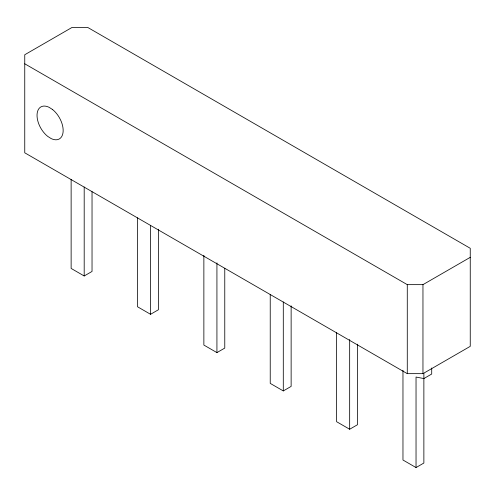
<?xml version="1.0" encoding="UTF-8"?>
<svg xmlns="http://www.w3.org/2000/svg" width="495" height="495" viewBox="0 0 495 495"><rect width="100%" height="100%" fill="white"/><g stroke="black" fill="none" stroke-linecap="round" stroke-linejoin="round"><path stroke-width="0.74" d="M71.132 179.45L71.132 268.432L84.193 275.975L92.033 271.452L92.033 191.676M137.499 217.769L137.499 306.752L150.56 314.294L158.4 309.765L158.4 229.222M203.866 255.321L203.866 345.065L216.928 352.607L224.767 348.084L224.767 268.309M24.75 63.793L407.28 284.644L422.959 284.644L470.25 257.344M270.233 294.401L270.233 383.384L283.295 390.926L291.134 386.403L291.134 305.861M422.959 373.651L470.25 346.345L470.25 248.292L87.72 27.442L72.041 27.442L24.75 54.747L24.75 152.8L407.28 373.651L422.959 373.651L422.959 284.644M423.868 378.656L423.868 463.035L416.035 467.558L416.035 377.048L423.868 378.557L431.708 374.028L431.708 367.995M336.6 332.72L336.6 421.703L349.662 429.245L357.501 424.716L357.501 344.173M416.035 467.558L402.967 460.016L402.967 370.272M423.868 373.273L423.868 378.557M407.28 284.644L407.28 373.651M349.662 339.496L349.662 429.245M283.295 301.944L283.295 390.926M216.928 262.864L216.928 352.607M150.56 225.312L150.56 314.294M84.193 186.992L84.193 275.975M52.489 109.482L49.079 107.304A18.476 10.667 60 0 0 37.051 114.599A18.476 10.667 60 0 0 47.706 136.379L51.109 138.557A18.476 10.667 60 0 0 63.143 131.268A18.476 10.667 60 0 0 52.489 109.482"/></g></svg>
